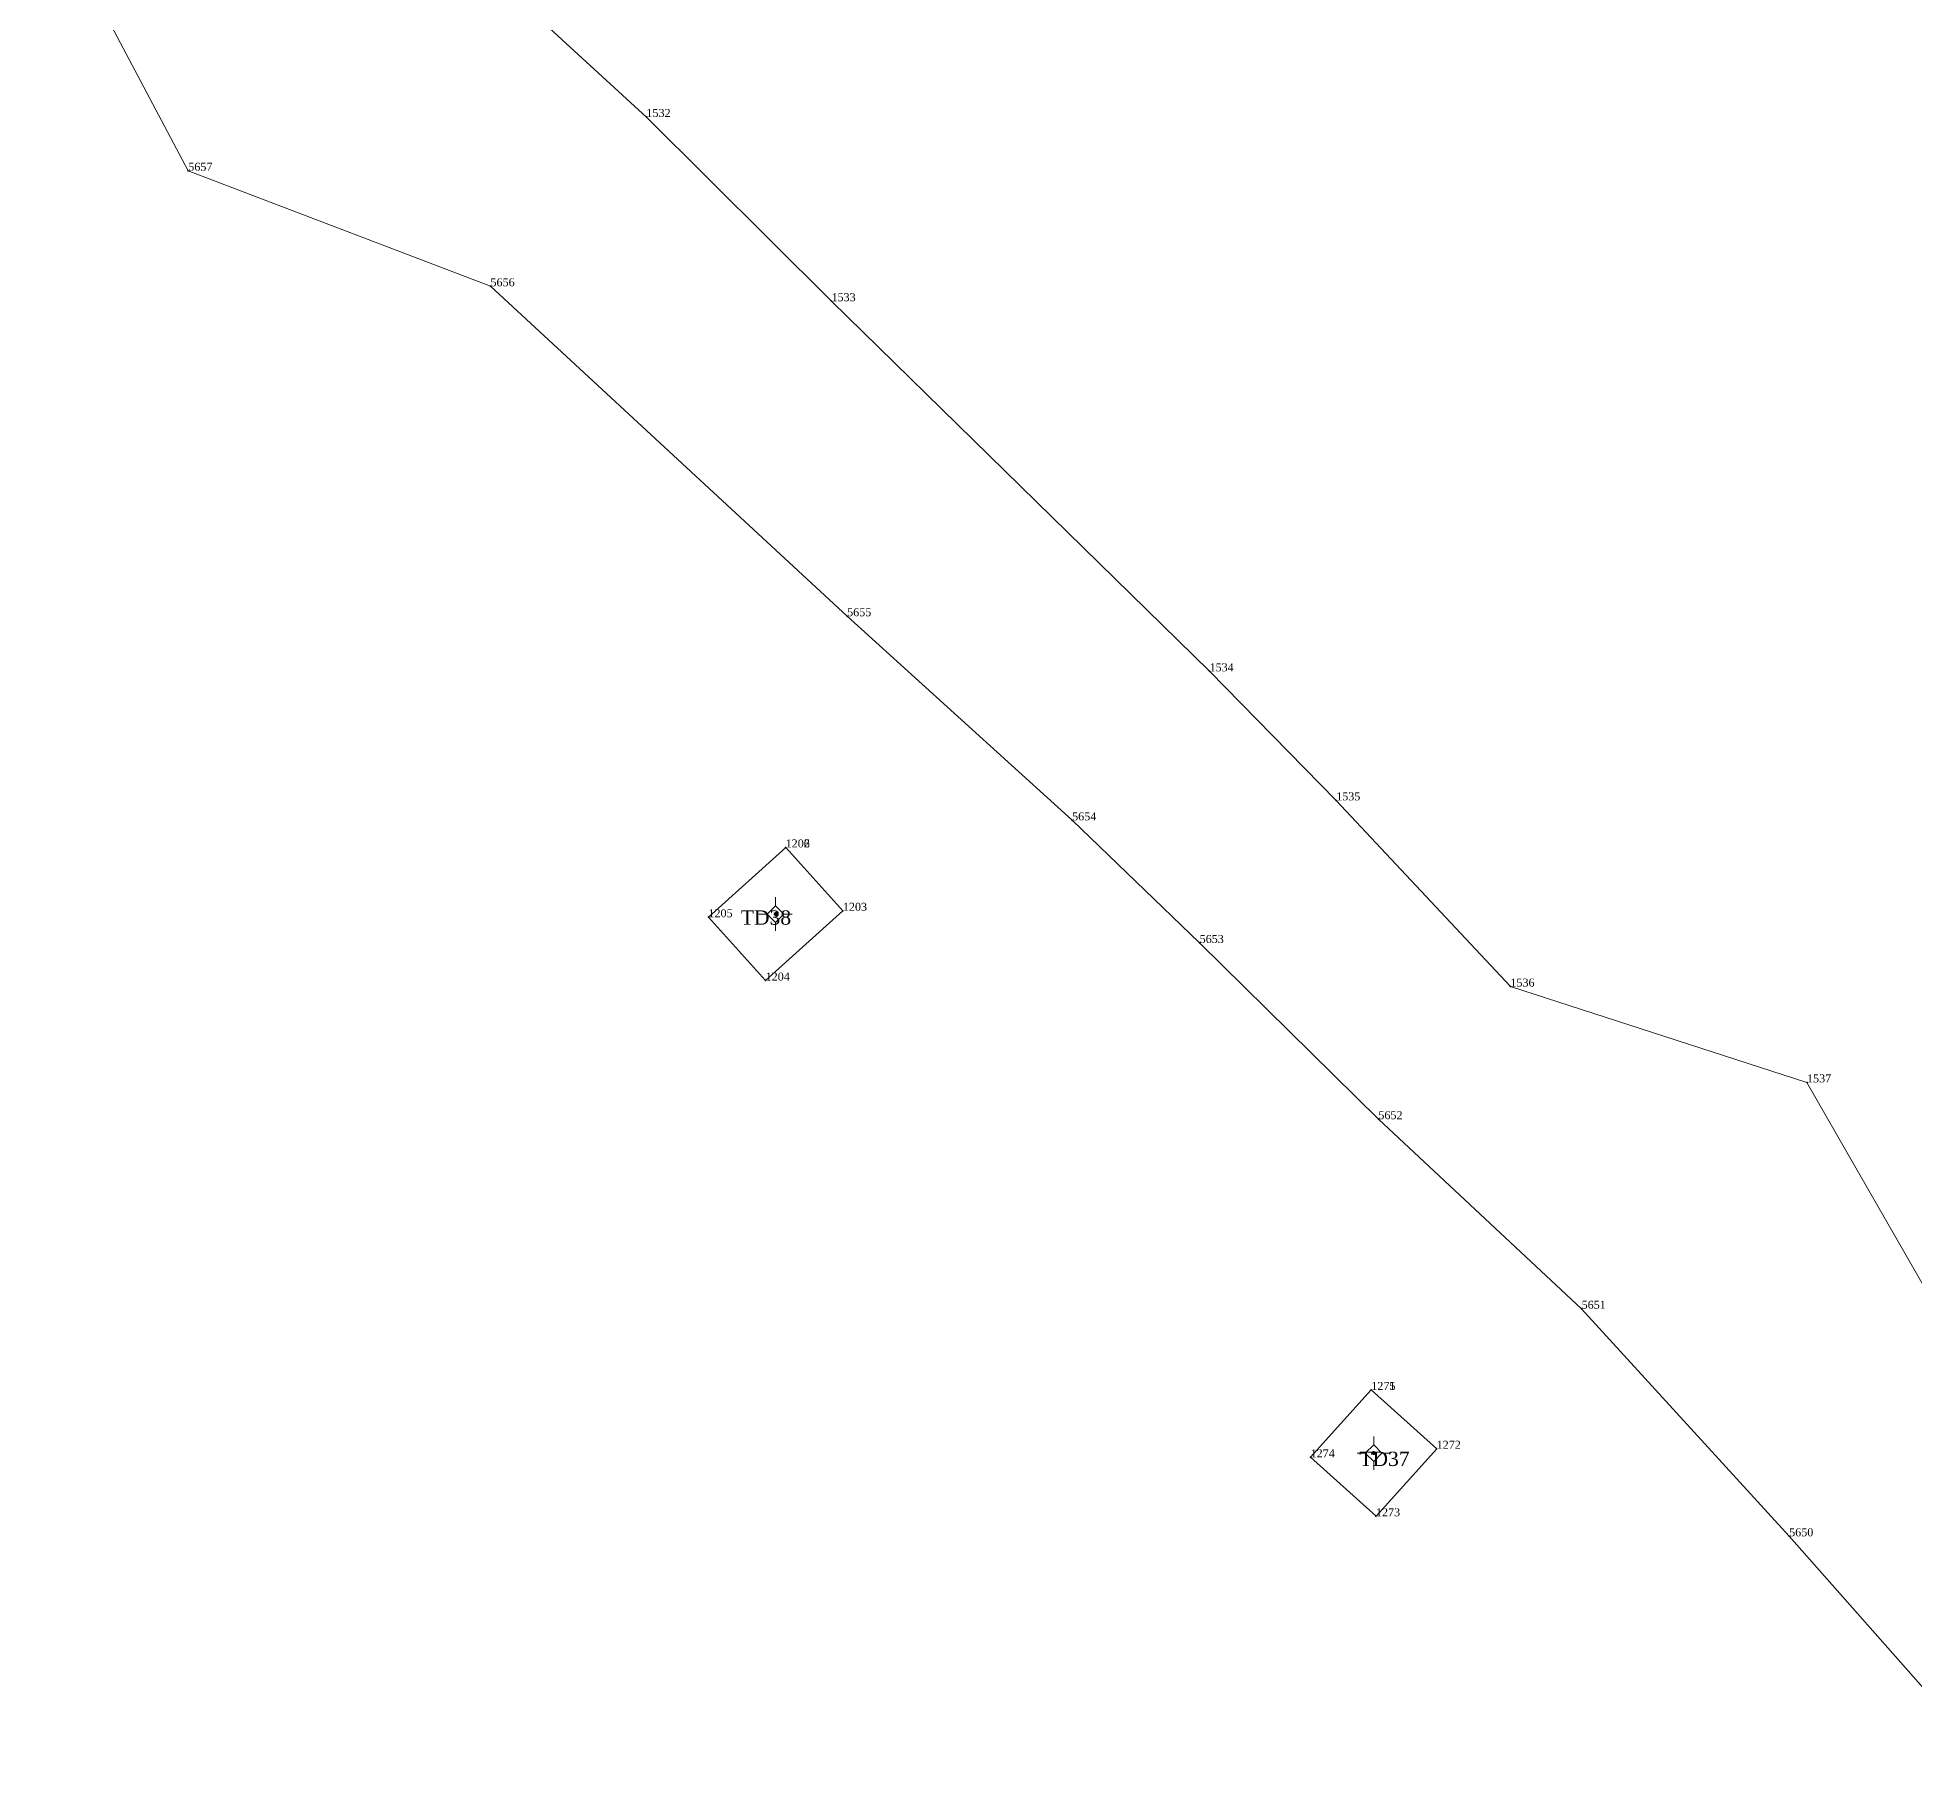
# Model space of a CAD drawing. Header units: metres. Extents: x 543554 to 549226, y 1840763 to 1844579.
# Drawn here: x 545827.5 to 545968.2, y 1842914 to 1843043.1 of the extents above; entities that cross this region are included whole.
import ezdxf

# ---------------------------------------------------------------- set-up
doc = ezdxf.new("R2010")
doc.units = ezdxf.units.M
doc.header["$MEASUREMENT"] = 0
for name, color, linetype, lineweight in [('Level 11', 7, 'Continuous', 0), ('Level 12', 7, 'Continuous', 0), ('Level 28', 7, 'Continuous', 0), ('Level 30', 7, 'Continuous', 0), ('Level 7', 7, 'Continuous', 0)]:
    doc.layers.add(name, color=color, linetype=linetype, lineweight=lineweight)
doc.styles.add('Style-Vntime', font='Vntime.shx')

# ---------------------------------------------------------------- blocks, each defined once
blk = doc.blocks.new('CENTRD')
at = {"layer": 'Level 11', "linetype": 'Continuous', "lineweight": 0}
h = blk.add_hatch(color=1, dxfattribs=at)
edge = h.paths.add_edge_path()
edge.add_arc((0, 0), 1.5, 0, 360)
at = {"layer": 'Level 11', "color": 1, "linetype": 'Continuous', "lineweight": 0}
for p, q in [((0, 6.2), (-6.3, 0)), ((0, 12.5), (0, 6.2)), ((6.2, 0), (0, 6.2)), ((-6.3, 0), (-12.5, 0)), ((-6.3, 0), (0, -6.3)), ((0, -6.3), (6.2, 0)), ((0, -6.3), (0, -12.5)), ((12.5, 0), (6.2, 0))]:
    blk.add_line(p, q, dxfattribs=at)
blk = doc.blocks.new('DDCT')
at = {"layer": 'Level 7', "color": 3, "linetype": 'Continuous', "lineweight": 30}
blk.add_point((0, 0), dxfattribs=at)
blk = doc.blocks.new('SHMIA_1201')
at = {"layer": 'Level 12', "color": 2, "linetype": 'Continuous', "lineweight": 0, "style": 'Style-Vntime'}
blk.add_text('1202', height=0.6, dxfattribs=at).set_placement((0, 0))
blk = doc.blocks.new('SHMIA_1202')
at = {"layer": 'Level 12', "color": 2, "linetype": 'Continuous', "lineweight": 0, "style": 'Style-Vntime'}
blk.add_text('1203', height=0.6, dxfattribs=at).set_placement((0, 0))
blk = doc.blocks.new('SHMIA_1203')
at = {"layer": 'Level 12', "color": 2, "linetype": 'Continuous', "lineweight": 0, "style": 'Style-Vntime'}
blk.add_text('1204', height=0.6, dxfattribs=at).set_placement((0, 0))
blk = doc.blocks.new('SHMIA_1204')
at = {"layer": 'Level 12', "color": 2, "linetype": 'Continuous', "lineweight": 0, "style": 'Style-Vntime'}
blk.add_text('1205', height=0.6, dxfattribs=at).set_placement((0, 0))
blk = doc.blocks.new('SHMIA_1205')
at = {"layer": 'Level 12', "color": 2, "linetype": 'Continuous', "lineweight": 0, "style": 'Style-Vntime'}
blk.add_text('1206', height=0.6, dxfattribs=at).set_placement((0, 0))
blk = doc.blocks.new('SHMIA_1270')
at = {"layer": 'Level 12', "color": 2, "linetype": 'Continuous', "lineweight": 0, "style": 'Style-Vntime'}
blk.add_text('1271', height=0.6, dxfattribs=at).set_placement((0, 0))
blk = doc.blocks.new('SHMIA_1271')
at = {"layer": 'Level 12', "color": 2, "linetype": 'Continuous', "lineweight": 0, "style": 'Style-Vntime'}
blk.add_text('1272', height=0.6, dxfattribs=at).set_placement((0, 0))
blk = doc.blocks.new('SHMIA_1272')
at = {"layer": 'Level 12', "color": 2, "linetype": 'Continuous', "lineweight": 0, "style": 'Style-Vntime'}
blk.add_text('1273', height=0.6, dxfattribs=at).set_placement((0, 0))
blk = doc.blocks.new('SHMIA_1273')
at = {"layer": 'Level 12', "color": 2, "linetype": 'Continuous', "lineweight": 0, "style": 'Style-Vntime'}
blk.add_text('1274', height=0.6, dxfattribs=at).set_placement((0, 0))
blk = doc.blocks.new('SHMIA_1274')
at = {"layer": 'Level 12', "color": 2, "linetype": 'Continuous', "lineweight": 0, "style": 'Style-Vntime'}
blk.add_text('1275', height=0.6, dxfattribs=at).set_placement((0, 0))
blk = doc.blocks.new('SHMIA_1531')
at = {"layer": 'Level 12', "color": 2, "linetype": 'Continuous', "lineweight": 0, "style": 'Style-Vntime'}
blk.add_text('1532', height=0.6, dxfattribs=at).set_placement((0, 0))
blk = doc.blocks.new('SHMIA_1532')
at = {"layer": 'Level 12', "color": 2, "linetype": 'Continuous', "lineweight": 0, "style": 'Style-Vntime'}
blk.add_text('1533', height=0.6, dxfattribs=at).set_placement((0, 0))
blk = doc.blocks.new('SHMIA_1533')
at = {"layer": 'Level 12', "color": 2, "linetype": 'Continuous', "lineweight": 0, "style": 'Style-Vntime'}
blk.add_text('1534', height=0.6, dxfattribs=at).set_placement((0, 0))
blk = doc.blocks.new('SHMIA_1534')
at = {"layer": 'Level 12', "color": 2, "linetype": 'Continuous', "lineweight": 0, "style": 'Style-Vntime'}
blk.add_text('1535', height=0.6, dxfattribs=at).set_placement((0, 0))
blk = doc.blocks.new('SHMIA_1535')
at = {"layer": 'Level 12', "color": 2, "linetype": 'Continuous', "lineweight": 0, "style": 'Style-Vntime'}
blk.add_text('1536', height=0.6, dxfattribs=at).set_placement((0, 0))
blk = doc.blocks.new('SHMIA_1536')
at = {"layer": 'Level 12', "color": 2, "linetype": 'Continuous', "lineweight": 0, "style": 'Style-Vntime'}
blk.add_text('1537', height=0.6, dxfattribs=at).set_placement((0, 0))
blk = doc.blocks.new('SHMIA_5649')
at = {"layer": 'Level 12', "color": 2, "linetype": 'Continuous', "lineweight": 0, "style": 'Style-Vntime'}
blk.add_text('5650', height=0.6, dxfattribs=at).set_placement((0, 0))
blk = doc.blocks.new('SHMIA_5650')
at = {"layer": 'Level 12', "color": 2, "linetype": 'Continuous', "lineweight": 0, "style": 'Style-Vntime'}
blk.add_text('5651', height=0.6, dxfattribs=at).set_placement((0, 0))
blk = doc.blocks.new('SHMIA_5651')
at = {"layer": 'Level 12', "color": 2, "linetype": 'Continuous', "lineweight": 0, "style": 'Style-Vntime'}
blk.add_text('5652', height=0.6, dxfattribs=at).set_placement((0, 0))
blk = doc.blocks.new('SHMIA_5652')
at = {"layer": 'Level 12', "color": 2, "linetype": 'Continuous', "lineweight": 0, "style": 'Style-Vntime'}
blk.add_text('5653', height=0.6, dxfattribs=at).set_placement((0, 0))
blk = doc.blocks.new('SHMIA_5653')
at = {"layer": 'Level 12', "color": 2, "linetype": 'Continuous', "lineweight": 0, "style": 'Style-Vntime'}
blk.add_text('5654', height=0.6, dxfattribs=at).set_placement((0, 0))
blk = doc.blocks.new('SHMIA_5654')
at = {"layer": 'Level 12', "color": 2, "linetype": 'Continuous', "lineweight": 0, "style": 'Style-Vntime'}
blk.add_text('5655', height=0.6, dxfattribs=at).set_placement((0, 0))
blk = doc.blocks.new('SHMIA_5655')
at = {"layer": 'Level 12', "color": 2, "linetype": 'Continuous', "lineweight": 0, "style": 'Style-Vntime'}
blk.add_text('5656', height=0.6, dxfattribs=at).set_placement((0, 0))
blk = doc.blocks.new('SHMIA_5656')
at = {"layer": 'Level 12', "color": 2, "linetype": 'Continuous', "lineweight": 0, "style": 'Style-Vntime'}
blk.add_text('5657', height=0.6, dxfattribs=at).set_placement((0, 0))

msp = doc.modelspace()

# ---------------------------------------------------------------- linework, layer by layer
at = {"layer": 'Level 30', "color": 2, "linetype": 'Continuous', "lineweight": 0, "flags": 128}
for points in [[(545827.4587, 1843054.4164), (545838.7621, 1843033.0793), (545861.4179, 1843024.4227), (545888.1596, 1842999.6908), (545905.026, 1842984.3917), (545914.5897, 1842975.1985), (545927.9915, 1842961.9901), (545943.2326, 1842947.7786), (545958.7884, 1842930.7341), (545973.5867, 1842914.0034)], [(545856.5136, 1843052.3301), (545873.1139, 1843037.1065), (545886.991, 1843023.3003), (545915.3257, 1842995.5612), (545924.8332, 1842985.889), (545937.8857, 1842971.9278), (545960.1272, 1842964.7474), (545972.0201, 1842944.024)], [(545887.8396, 1842977.6061), (545882.0477, 1842972.3817), (545877.761, 1842977.134), (545883.5529, 1842982.3584), (545887.8396, 1842977.6061)], [(545932.3643, 1842937.2853), (545927.8147, 1842932.2315), (545922.9095, 1842936.6473), (545927.4592, 1842941.7011), (545932.3643, 1842937.2853)]]:
    msp.add_lwpolyline(points, dxfattribs=at)

# ---------------------------------------------------------------- block references
at = {"layer": 'Level 11', "color": 1, "linetype": 'Continuous', "lineweight": 0, "xscale": 0.1, "yscale": 0.1, "zscale": 0.1}
for p in [(545882.8, 1842977.37), (545927.64, 1842936.97)]:
    msp.add_blockref('CENTRD', p, dxfattribs=at)
at = {"layer": 'Level 12', "color": 2, "linetype": 'Continuous', "lineweight": 0}
for name, p in [('SHMIA_1531', (545873.11, 1843037.11)), ('SHMIA_5656', (545838.76, 1843033.08)), ('SHMIA_5655', (545861.42, 1843024.42)), ('SHMIA_1532', (545886.99, 1843023.3)), ('SHMIA_5654', (545888.16, 1842999.69)), ('SHMIA_1533', (545915.33, 1842995.56)), ('SHMIA_1534', (545924.83, 1842985.89)), ('SHMIA_5653', (545905.03, 1842984.39)), ('SHMIA_1201', (545883.55, 1842982.36)), ('SHMIA_1205', (545883.55, 1842982.36)), ('SHMIA_1202', (545887.84, 1842977.61)), ('SHMIA_1204', (545877.76, 1842977.13)), ('SHMIA_5652', (545914.59, 1842975.2)), ('SHMIA_1203', (545882.05, 1842972.38)), ('SHMIA_1535', (545937.89, 1842971.93)), ('SHMIA_1536', (545960.13, 1842964.75)), ('SHMIA_5651', (545927.99, 1842961.99)), ('SHMIA_5650', (545943.23, 1842947.78)), ('SHMIA_1270', (545927.46, 1842941.7)), ('SHMIA_1274', (545927.46, 1842941.7)), ('SHMIA_1273', (545922.91, 1842936.65)), ('SHMIA_1271', (545932.36, 1842937.29)), ('SHMIA_1272', (545927.81, 1842932.23)), ('SHMIA_5649', (545958.79, 1842930.73))]:
    msp.add_blockref(name, p, dxfattribs=at)
at = {"layer": 'Level 7', "color": 3, "linetype": 'Continuous', "lineweight": 30}
for p in [(545873.11, 1843037.11), (545838.76, 1843033.08), (545861.42, 1843024.42), (545886.99, 1843023.3), (545888.16, 1842999.69), (545915.33, 1842995.56), (545924.83, 1842985.89), (545905.03, 1842984.39), (545883.55, 1842982.36), (545883.55, 1842982.36), (545877.76, 1842977.13), (545887.84, 1842977.61), (545914.59, 1842975.2), (545882.05, 1842972.38), (545937.89, 1842971.93), (545960.13, 1842964.75), (545927.99, 1842961.99), (545943.23, 1842947.78), (545927.46, 1842941.7), (545927.46, 1842941.7), (545932.36, 1842937.29), (545922.91, 1842936.65), (545927.81, 1842932.23), (545958.79, 1842930.73)]:
    msp.add_blockref('DDCT', p, dxfattribs=at)

# ---------------------------------------------------------------- texts
at = {"layer": 'Level 28', "color": 1, "lineweight": 0, "style": 'Style-Vntime'}
for s, p in [('TD38', (545880.1883, 1842976.5713)), ('TD37', (545926.5612, 1842935.9997))]:
    msp.add_text(s, height=1.06994, dxfattribs=at).set_placement(p)

doc.saveas('drawing.dxf')
